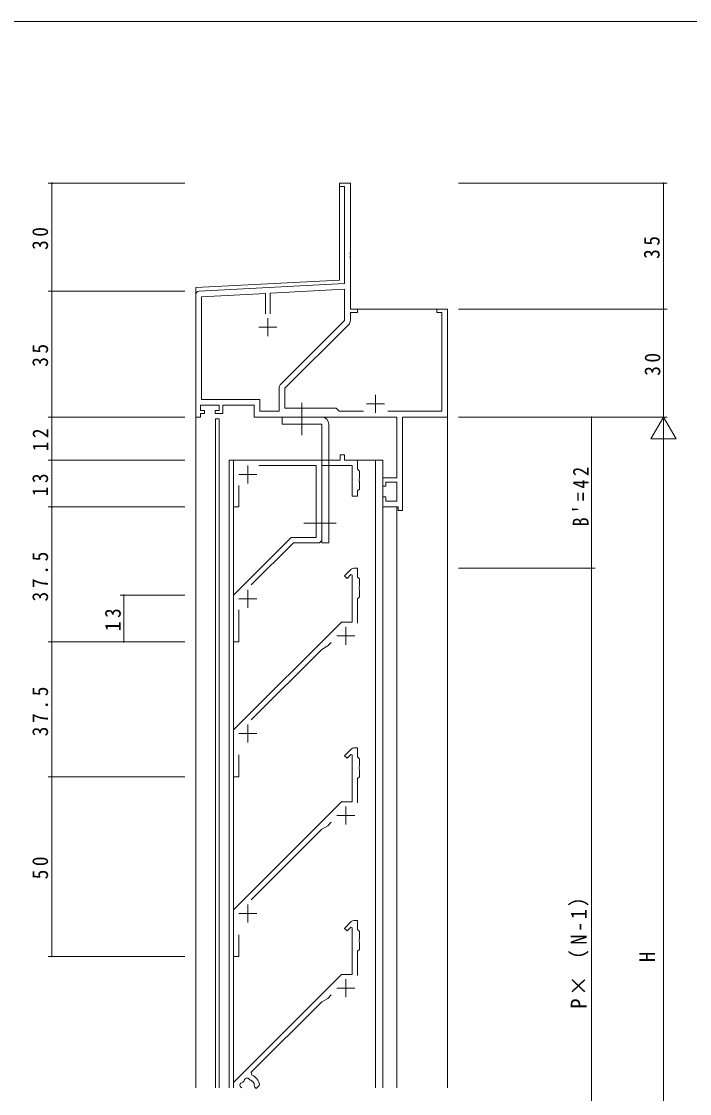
# Model space of a CAD drawing. Units: millimetres on the paper. Extents: x -420 to 373, y -297 to 267.
# Drawn here: x -238.3 to -52.6, y -33.7 to 264.4 of the extents above; entities that cross this region are included whole.
import ezdxf
from ezdxf.enums import TextEntityAlignment as Align

# ---------------------------------------------------------------- set-up
doc = ezdxf.new("R2010")
doc.units = ezdxf.units.MM
doc.linetypes.add('CHAIN2', pattern=[12, 9, -1, 1, -1])
for name, color, linetype, lineweight in [('0-1_YKK_ZWAK', 7, 'Continuous', 9), ('0-3_YKK_11', 7, 'Continuous', 9), ('0-4_YKK_12', 2, 'Continuous', 9), ('0-5_YKK_D', 6, 'Continuous', 9), ('0-6_YKK_13', 4, 'Continuous', 9)]:
    doc.layers.add(name, color=color, linetype=linetype, lineweight=lineweight)
doc.styles.add('ＭＳ ゴシック', font='')
doc.styles.get('ＭＳ ゴシック').set_extended_font_data('MS Gothic')

msp = doc.modelspace()

# ---------------------------------------------------------------- linework, layer by layer
at = {"layer": '0-1_YKK_ZWAK'}
msp.add_line((352.3, 264.4), (-417.7, 264.4), dxfattribs=at)
at = {"layer": '0-3_YKK_11'}
for p, q in [((-149.825, 219.4), (-149.825, 218.5)), ((-146.825, 219.4), (-149.825, 219.4)), ((-149.825, 218.5), (-148.455, 218.5)), ((-148.455, 218.5), (-148.455, 191.568)), ((-146.825, 200.358), (-146.825, 219.4)), ((-146.945, 200.175), (-146.825, 200.358)), ((-146.945, 199.625), (-146.945, 200.175)), ((-146.825, 199.442), (-146.945, 199.625)), ((-146.945, 199.175), (-146.825, 199.358)), ((-146.945, 198.625), (-146.945, 199.175)), ((-146.825, 198.442), (-146.945, 198.625)), ((-146.825, 199.358), (-146.825, 199.442)), ((-146.825, 184.4), (-146.825, 198.442)), ((-148.455, 191.568), (-188.878, 189.45)), ((-189.825, 188.451), (-189.825, 154.4)), ((-170.475, 188.782), (-188.195, 187.853)), ((-188.195, 187.853), (-188.195, 159.33)), ((-170.475, 183.1), (-170.475, 188.782)), ((-170.475, 183.1), (-170.475, 188.782)), ((-148.455, 189.936), (-169.175, 188.85)), ((-169.175, 188.85), (-169.175, 183.1)), ((-148.455, 181.275), (-148.455, 189.936)), ((-169.825, 181.9), (-169.825, 176.9)), ((-144.825, 184.4), (-146.825, 184.4)), ((-146.825, 183.5), (-144.825, 183.5)), ((-146.825, 181.346), (-146.825, 183.5)), ((-144.825, 183.5), (-144.825, 184.4)), ((-122.825, 184.4), (-122.825, 183.5)), ((-119.825, 184.4), (-122.825, 184.4)), ((-122.825, 183.5), (-121.455, 183.5)), ((-121.455, 183.5), (-121.455, 156.03)), ((-119.825, 154.4), (-119.825, 184.4)), ((-172.325, 179.4), (-167.325, 179.4)), ((-166.128, 163.602), (-148.455, 181.275)), ((-165.025, 162.4), (-147.353, 180.073)), ((-166.655, 156.03), (-166.655, 162.33)), ((-165.025, 156.9), (-165.025, 162.4)), ((-188.195, 159.33), (-171.995, 159.33)), ((-171.995, 159.33), (-171.995, 156.03)), ((-142.325, 158.1), (-137.325, 158.1)), ((-139.825, 160.6), (-139.825, 155.6)), ((-188.525, 157.7), (-183.325, 157.7)), ((-188.525, 156.2), (-188.525, 157.7)), ((-187.425, 156.2), (-188.525, 156.2)), ((-188.525, 155.4), (-187.425, 155.4)), ((-188.525, 154.4), (-188.525, 155.4)), ((-187.425, 155.4), (-187.425, 156.2)), ((-184.425, 156.2), (-184.425, 155.4)), ((-183.325, 156.2), (-184.425, 156.2)), ((-184.425, 155.4), (-182.325, 155.4)), ((-183.325, 157.7), (-183.325, 156.2)), ((-182.325, 157.7), (-173.625, 157.7)), ((-182.325, 155.4), (-182.325, 157.7)), ((-173.625, 157.7), (-173.625, 154.4)), ((-171.995, 156.03), (-166.655, 156.03)), ((-150.825, 156.9), (-165.025, 156.9)), ((-149.955, 156.03), (-150.825, 156.9)), ((-143.176, 156.03), (-149.955, 156.03)), ((-121.455, 156.03), (-136.475, 156.03)), ((-189.825, 154.4), (-188.525, 154.4)), ((-173.625, 154.4), (-133.955, 154.4)), ((-133.955, 154.4), (-133.955, 137.5)), ((-132.325, 154.4), (-119.825, 154.4)), ((-132.325, 128.4), (-132.325, 154.4)), ((-149.725, 143.9), (-149.725, 142.4)), ((-148.525, 143.9), (-149.725, 143.9)), ((-148.525, 142.4), (-148.525, 143.9)), ((-179.325, 142.4), (-179.325, 129.4)), ((-149.725, 142.4), (-179.325, 142.4)), ((-175.325, 140.9), (-175.325, 135.9)), ((-172.332, 140.9), (-156.325, 140.9)), ((-156.325, 140.9), (-156.325, 120.9)), ((-154.825, 140.9), (-146.325, 140.9)), ((-154.825, 120.4), (-154.825, 140.9)), ((-144.825, 142.4), (-148.525, 142.4)), ((-146.325, 140.9), (-146.325, 132.4)), ((-144.825, 139.9), (-144.825, 142.4)), ((-177.825, 138.4), (-172.825, 138.4)), ((-144.325, 139.4), (-144.825, 139.9)), ((-144.445, 137.175), (-144.325, 137.358)), ((-144.445, 136.625), (-144.445, 137.175)), ((-144.325, 137.358), (-144.325, 139.4)), ((-137.825, 137.5), (-137.825, 135.2)), ((-133.955, 137.5), (-137.825, 137.5)), ((-177.825, 129.4), (-177.825, 135.407)), ((-144.825, 133.9), (-144.325, 134.4)), ((-144.325, 136.442), (-144.445, 136.625)), ((-144.325, 134.4), (-144.325, 136.442)), ((-137.825, 135.2), (-137.025, 135.2)), ((-137.025, 136.3), (-133.955, 136.3)), ((-137.025, 135.2), (-137.025, 136.3)), ((-133.955, 136.3), (-133.955, 131.03)), ((-146.325, 132.4), (-144.825, 132.4)), ((-144.825, 132.4), (-144.825, 133.9)), ((-137.825, 132.2), (-137.825, 129.4)), ((-137.025, 132.2), (-137.825, 132.2)), ((-137.025, 131.03), (-137.025, 132.2)), ((-179.325, 129.4), (-177.825, 129.4)), ((-137.825, 129.4), (-133.525, 129.4)), ((-133.955, 131.03), (-137.025, 131.03)), ((-133.525, 129.4), (-133.525, 128.4)), ((-133.525, 128.4), (-132.325, 128.4)), ((-163.325, 120.9), (-179.325, 104.9)), ((-174.384, 107.72), (-162.704, 119.4)), ((-156.325, 120.9), (-163.325, 120.9)), ((-162.704, 119.4), (-155.825, 119.4)), ((-148.479, 110.246), (-146.618, 112.107)), ((-146.696, 110.615), (-147.772, 109.539)), ((-146.325, 110.462), (-146.696, 110.615)), ((-146.325, 97.4), (-146.325, 110.462)), ((-145.911, 112.4), (-144.825, 112.4)), ((-144.825, 112.4), (-144.825, 109.9)), ((-147.772, 109.539), (-148.479, 110.246)), ((-144.825, 109.9), (-144.325, 109.4)), ((-144.325, 107.358), (-144.445, 107.175)), ((-144.325, 109.4), (-144.325, 107.358)), ((-179.325, 104.9), (-179.325, 91.9)), ((-175.325, 106.4), (-175.325, 101.4)), ((-144.325, 104.4), (-144.825, 103.9)), ((-144.445, 107.175), (-144.445, 106.625)), ((-144.445, 106.625), (-144.325, 106.442)), ((-144.325, 106.442), (-144.325, 104.4)), ((-177.825, 103.9), (-172.825, 103.9)), ((-144.825, 103.9), (-144.825, 97.107)), ((-177.825, 91.9), (-177.825, 100.787)), ((-179.325, 67.4), (-149.325, 97.4)), ((-149.325, 97.4), (-146.325, 97.4)), ((-148.125, 96.1), (-148.125, 91.1)), ((-150.625, 93.6), (-145.625, 93.6)), ((-179.325, 91.9), (-177.825, 91.9)), ((-154.798, 89.806), (-174.384, 70.22)), ((-153.125, 90.772), (-154.798, 89.806)), ((-152.157, 91.74), (-153.125, 90.772)), ((-175.325, 68.9), (-175.325, 63.9)), ((-179.325, 54.4), (-179.325, 67.4)), ((-177.825, 66.4), (-172.825, 66.4)), ((-177.825, 60.454), (-177.825, 54.4)), ((-148.479, 60.246), (-146.618, 62.107)), ((-147.772, 59.539), (-148.479, 60.246)), ((-146.696, 60.615), (-147.772, 59.539)), ((-146.325, 60.462), (-146.696, 60.615)), ((-146.325, 47.4), (-146.325, 60.462)), ((-145.911, 62.4), (-144.825, 62.4)), ((-144.825, 62.4), (-144.825, 59.9)), ((-144.825, 59.9), (-144.325, 59.4)), ((-144.325, 57.358), (-144.445, 57.175)), ((-144.445, 57.175), (-144.445, 56.625)), ((-144.325, 59.4), (-144.325, 57.358)), ((-177.825, 54.4), (-179.325, 54.4)), ((-144.325, 54.4), (-144.825, 53.9)), ((-144.825, 53.9), (-144.825, 47.107)), ((-144.445, 56.625), (-144.325, 56.442)), ((-144.325, 56.442), (-144.325, 54.4)), ((-179.325, 17.4), (-149.325, 47.4)), ((-149.325, 47.4), (-146.325, 47.4)), ((-148.125, 46.1), (-148.125, 41.1)), ((-152.157, 41.74), (-153.125, 40.772)), ((-150.625, 43.6), (-145.625, 43.6)), ((-154.798, 39.806), (-174.384, 20.22)), ((-153.125, 40.772), (-154.798, 39.806)), ((-175.325, 18.9), (-175.325, 13.9)), ((-179.325, 4.4), (-179.325, 17.4)), ((-177.825, 16.4), (-172.825, 16.4)), ((-146.618, 14.107), (-148.479, 12.247)), ((-148.479, 12.247), (-147.772, 11.54)), ((-147.772, 11.54), (-146.763, 12.548)), ((-146.763, 12.548), (-146.325, 12.367)), ((-146.325, 12.367), (-146.325, -0.6)), ((-144.825, 14.4), (-145.911, 14.4)), ((-144.825, 11.9), (-144.825, 14.4)), ((-177.825, 10.454), (-177.825, 4.4)), ((-144.325, 11.4), (-144.825, 11.9)), ((-144.445, 9.175), (-144.325, 9.359)), ((-144.445, 8.625), (-144.445, 9.175)), ((-144.325, 9.359), (-144.325, 11.4)), ((-144.825, 5.9), (-144.325, 6.4)), ((-144.325, 8.442), (-144.445, 8.625)), ((-144.325, 6.4), (-144.325, 8.442)), ((-177.825, 4.4), (-179.325, 4.4)), ((-144.825, -0.893), (-144.825, 5.9)), ((-149.325, -0.6), (-179.325, -30.6)), ((-146.325, -0.6), (-149.325, -0.6)), ((-148.125, -1.9), (-148.125, -6.9)), ((-150.625, -4.4), (-145.625, -4.4)), ((-174.384, -27.78), (-154.798, -8.194)), ((-154.798, -8.194), (-153.125, -7.228)), ((-153.125, -7.228), (-152.157, -6.259)), ((-174.919, -29.778), (-174.8, -29.878)), ((-174.206, -28.602), (-174.384, -27.78)), ((-179.325, -30.6), (-179.325, -32.1)), ((-177.057, -32.1), (-177.147, -32.006)), ((-176.898, -30.595), (-176.764, -30.517)), ((-176.408, -30.162), (-176.33, -30.027)), ((-174.199, -30.196), (-174.08, -30.24)), ((-174.08, -30.24), (-173.622, -30.895)), ((-173.622, -30.895), (-173.621, -31.021)), ((-173.525, -31.606), (-173.408, -31.89)), ((-173.408, -31.89), (-173.027, -32.271)), ((-173.027, -32.271), (-172.233, -31.477)), ((-172.233, -31.477), (-172.147, -31.23))]:
    msp.add_line(p, q, dxfattribs=at)
for centre, radius, start, end in [((-188.825, 188.451), 1, 93.00002, 180), ((-148.625, 181.346), 1.8, 314.99998, 359.99997), ((-164.855, 162.33), 1.8, 134.99998, 179.99997), ((-155.825, 120.4), 1, 270, 359.99998), ((-145.911, 111.4), 1, 89.99997, 134.99997), ((-145.911, 61.4), 1, 89.99997, 134.99997), ((-145.911, 13.4), 1, 90, 135), ((-175.586, -30.122), 0.75, 27.29961, 172.70038), ((-175.325, -31.6), 3.2, 6.63348, 69.51988), ((-176.803, -31.339), 0.75, 97.29961, 242.70038), ((-175.325, -31.6), 1.8, 126.96925, 143.03073), ((-175.325, -31.6), 1.8, 51.26019, 73.03073), ((-175.325, -31.6), 1.8, 359.79283, 18.73979)]:
    msp.add_arc(centre, radius, start, end, dxfattribs=at)
at = {"layer": '0-4_YKK_12'}
for p, q in [((-149.825, 219.4), (-146.825, 219.4)), ((-149.825, 219.4), (-149.825, 192.496)), ((-146.825, 219.4), (-146.825, 184.4)), ((-189.825, 190.4), (-149.825, 192.496)), ((-189.825, -32.1), (-189.825, 190.4)), ((-145.275, 184.4), (-122.375, 184.4)), ((-184.325, 153.9), (-184.325, -32.1)), ((-148.228, 154.4), (-137.825, 154.4)), ((-137.825, 154.4), (-133.925, 154.4)), ((-119.825, -32.1), (-119.825, 154.7)), ((-180.525, 142.4), (-150.025, 142.4)), ((-180.525, -32.1), (-180.525, 142.4)), ((-179.325, -32.1), (-179.325, 142.4)), ((-148.225, 142.4), (-137.825, 142.4)), ((-139.825, -32.1), (-139.825, 142.4)), ((-137.825, -32.1), (-137.825, 142.4)), ((-137.825, -32.1), (-137.825, 129.7)), ((-137.825, -32.1), (-137.825, 129.7)), ((-133.925, 129.4), (-133.925, -32.1))]:
    msp.add_line(p, q, dxfattribs=at)
msp.add_lwpolyline([(-184.325, 153.9), (-183.325, 153.9), (-183.325, -32.1)], dxfattribs=at)
at = {"layer": '0-5_YKK_D'}
for p, q in [((-192.825, 219.4), (-230.825, 219.4)), ((-229.825, 189.4), (-229.825, 219.4)), ((-116.825, 219.4), (-58.825, 219.4)), ((-59.825, 184.4), (-59.825, 219.4)), ((-192.825, 189.4), (-230.825, 189.4)), ((-192.825, 189.4), (-230.825, 189.4)), ((-229.825, 154.4), (-229.825, 189.4)), ((-116.825, 184.4), (-58.825, 184.4)), ((-116.825, 184.4), (-58.825, 184.4)), ((-59.825, 154.4), (-59.825, 184.4)), ((-192.825, 154.4), (-230.825, 154.4)), ((-192.825, 154.4), (-230.825, 154.4)), ((-229.825, 142.4), (-229.825, 154.4)), ((-116.825, 154.4), (-58.825, 154.4)), ((-116.825, 154.4), (-58.825, 154.4)), ((-116.825, 154.4), (-78.825, 154.4)), ((-79.825, 112.4), (-79.825, 154.4)), ((-59.825, 154.4), (-63.325, 148.338)), ((-59.825, 154.4), (-59.825, 142.276)), ((-59.825, 154.4), (-56.325, 148.338)), ((-63.325, 148.338), (-56.325, 148.338)), ((-59.825, -138.6), (-59.825, 147.4)), ((-192.825, 142.4), (-230.825, 142.4)), ((-192.825, 142.4), (-230.825, 142.4)), ((-229.825, 129.4), (-229.825, 142.4)), ((-192.825, 129.4), (-230.825, 129.4)), ((-192.825, 129.4), (-230.825, 129.4)), ((-229.825, 91.9), (-229.825, 129.4)), ((-116.825, 112.4), (-78.825, 112.4)), ((-116.825, 112.4), (-78.825, 112.4)), ((-79.825, -100.6), (-79.825, 112.4)), ((-192.825, 104.9), (-210.825, 104.9)), ((-209.825, 91.9), (-209.825, 104.9)), ((-192.825, 91.9), (-230.825, 91.9)), ((-192.825, 91.9), (-230.825, 91.9)), ((-229.825, 54.4), (-229.825, 91.9)), ((-192.825, 91.9), (-210.825, 91.9)), ((-192.825, 54.4), (-230.825, 54.4)), ((-192.825, 54.4), (-230.825, 54.4)), ((-229.825, 4.4), (-229.825, 54.4)), ((-192.825, 4.4), (-230.825, 4.4))]:
    msp.add_line(p, q, dxfattribs=at)
for centre, start, end in [((-229.825, 219.4), 90, 270), ((-229.825, 219.4), 270, 90), ((-59.825, 219.4), 90, 270), ((-59.825, 219.4), 270, 90), ((-229.825, 189.4), 90, 270), ((-229.825, 189.4), 90, 270), ((-229.825, 189.4), 270, 90), ((-229.825, 189.4), 270, 90), ((-59.825, 184.4), 90, 270), ((-59.825, 184.4), 270, 90), ((-229.825, 154.4), 90, 270), ((-229.825, 154.4), 90, 270), ((-229.825, 154.4), 270, 90), ((-229.825, 154.4), 270, 90), ((-79.825, 154.4), 90, 270), ((-79.825, 154.4), 270, 90), ((-229.825, 142.4), 90, 270), ((-229.825, 142.4), 90, 270), ((-229.825, 142.4), 270, 90), ((-229.825, 142.4), 270, 90), ((-229.825, 129.4), 90, 270), ((-229.825, 129.4), 90, 270), ((-229.825, 129.4), 270, 90), ((-229.825, 129.4), 270, 90), ((-79.825, 112.4), 90, 270), ((-79.825, 112.4), 90, 270), ((-79.825, 112.4), 270, 90), ((-79.825, 112.4), 270, 90), ((-209.825, 104.9), 90, 270), ((-209.825, 104.9), 270, 90), ((-229.825, 91.9), 90, 270), ((-229.825, 91.9), 90, 270), ((-229.825, 91.9), 270, 90), ((-229.825, 91.9), 270, 90), ((-209.825, 91.9), 90, 270), ((-209.825, 91.9), 270, 90), ((-229.825, 54.4), 90, 270), ((-229.825, 54.4), 90, 270), ((-229.825, 54.4), 270, 90), ((-229.825, 54.4), 270, 90), ((-229.825, 4.4), 90, 270), ((-229.825, 4.4), 270, 90)]:
    msp.add_arc(centre, 0.106, start, end, dxfattribs=at)
at = {"layer": '0-6_YKK_13', "linetype": 'CHAIN2'}
for p, q in [((-160.325, 149.4), (-160.325, 159.4)), ((-159.803, 124.9), (-149.848, 124.9))]:
    msp.add_line(p, q, dxfattribs=at)
at = {"layer": '0-6_YKK_13'}
for p, q in [((-165.825, 154.4), (-154.825, 154.4)), ((-165.825, 152.4), (-165.825, 154.4)), ((-154.825, 152.4), (-165.825, 152.4)), ((-154.825, 152.4), (-154.825, 119.4)), ((-152.825, 119.4), (-152.825, 152.4)), ((-152.825, 119.4), (-154.825, 119.4))]:
    msp.add_line(p, q, dxfattribs=at)
msp.add_arc((-154.825, 152.4), 2, 0, 90, dxfattribs=at)

# ---------------------------------------------------------------- texts
at = {"layer": '0-5_YKK_D', "color": 3, "style": 'ＭＳ ゴシック'}
msp.add_text('H', height=4.399, rotation=90, dxfattribs=at).set_placement((-60.825, 2.8), align=Align.BOTTOM_LEFT)
at = {"layer": '0-5_YKK_D', "color": 3, "char_height": 4.399, "attachment_point": 7, "rotation": 90, "style": 'ＭＳ ゴシック'}
for s, insert in [('\\T1.36;\\W0.9;30', (-230.825, 200.88)), ('\\T1.36;\\W0.9;35', (-60.825, 198.38)), ('\\T1.36;\\W0.9;35', (-230.825, 168.38)), ('\\T1.36;\\W0.9;30', (-60.625, 165.88)), ('\\T1.36;\\W0.9;12', (-230.825, 144.88)), ("\\T1.38;\\W0.85;B'=42", (-80.625, 123.96)), ('\\T1.36;\\W0.9;13', (-230.825, 132.38)), ('\\T1.38;\\W0.9;37.5', (-230.825, 103.13)), ('\\T1.36;\\W0.9;13', (-210.625, 94.88)), ('\\T1.38;\\W0.9;37.5', (-230.825, 65.63)), ('\\T1.36;\\W0.9;50', (-230.825, 25.88)), ('\\T1.25;\\W0.95;P×（N-1）', (-80.625, -10.1))]:
    msp.add_mtext(s, dxfattribs=dict(at, insert=insert))

doc.saveas('drawing.dxf')
